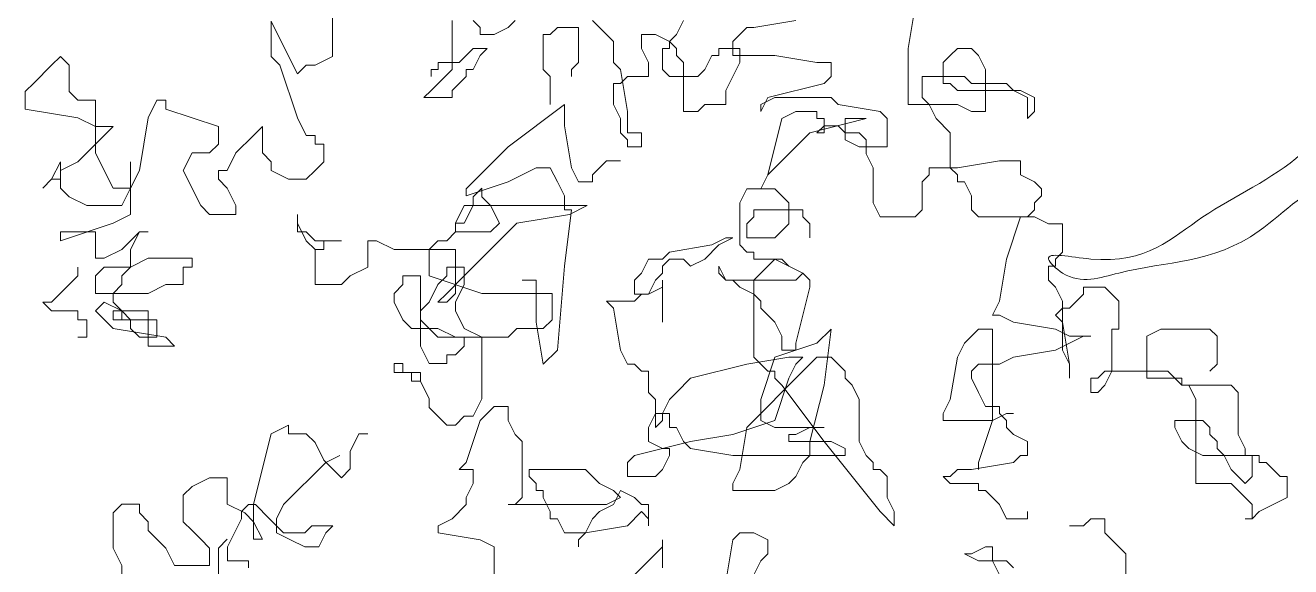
# Model space of a CAD drawing. Extents: x 941299 to 942979, y 2579300 to 2579597.
# Drawn here: x 942278.728 to 942281.085, y 2579505.659 to 2579506.667 of the extents above; entities that cross this region are included whole.
import ezdxf

# ---------------------------------------------------------------- set-up
doc = ezdxf.new("R2010")
doc.units = 0
doc.layers.get('0').update_dxf_attribs({"linetype": 'CONTINUOUS'})

# ---------------------------------------------------------------- blocks, each defined once
blk = doc.blocks.new('tulia')
at = {"color": 3, "lineweight": 0}
for p, q in [((209.2893, 264.2059), (209.337, 263.9197)), ((210.3873, 264.0628), (210.1008, 264.1105)), ((210.8647, 264.1105), (210.9124, 264.0151)), ((211.4376, 264.0628), (211.4853, 264.1105)), ((212.0105, 264.1105), (212.0582, 264.0628)), ((212.2492, 264.0628), (212.2969, 264.1105)), ((212.4401, 264.1105), (212.4401, 263.7766)), ((213.2531, 264.1644), (213.2531, 263.866)), ((213.6114, 263.9854), (213.6711, 264.1047)), ((213.6711, 264.1047), (213.6711, 263.866)), ((210.435, 264.0628), (210.3873, 264.0628)), ((210.4828, 264.0151), (210.435, 264.0628)), ((210.5305, 263.9674), (210.4828, 264.0151)), ((210.9124, 264.0151), (210.9602, 263.9674)), ((210.9602, 263.9674), (211.0557, 264.0151)), ((211.0557, 264.0151), (211.1511, 264.0151)), ((211.1511, 264.0151), (211.1511, 263.9197)), ((211.3421, 263.9674), (211.4376, 264.0628)), ((211.5808, 263.8243), (211.5808, 264.0628)), ((211.5808, 264.0628), (211.724, 264.0628)), ((211.724, 264.0628), (211.7718, 264.0151)), ((211.7718, 264.0151), (211.8195, 264.0151)), ((211.8195, 264.0151), (211.8195, 263.7766)), ((212.0582, 264.0628), (212.1537, 264.0151)), ((212.1537, 264.0151), (212.2492, 264.0151)), ((212.2492, 264.0151), (212.2492, 264.0628)), ((210.5305, 263.872), (210.5305, 263.9674)), ((210.9124, 263.9197), (210.9602, 263.9674)), ((210.9602, 263.9674), (210.9602, 263.9197)), ((211.3421, 263.8243), (211.3421, 263.9674)), ((213.4919, 263.7466), (213.6114, 263.9854)), ((208.8118, 263.7766), (208.8596, 263.872)), ((208.8596, 263.872), (208.9073, 263.9197)), ((208.9073, 263.9197), (209.0028, 263.9197)), ((209.0028, 263.9197), (209.0505, 263.872)), ((209.0505, 263.872), (209.0983, 263.8243)), ((209.337, 263.9197), (209.337, 263.538)), ((209.9576, 263.8243), (210.2441, 263.872)), ((210.2441, 263.872), (210.5305, 263.872)), ((210.626, 263.9197), (210.4828, 263.9197)), ((210.4828, 263.9197), (210.4828, 263.8243)), ((210.626, 263.872), (210.626, 263.9197)), ((210.6737, 263.872), (210.626, 263.872)), ((210.7215, 263.7766), (210.6737, 263.872)), ((210.8647, 263.8243), (210.9124, 263.872)), ((210.9124, 263.872), (210.9124, 263.9197)), ((210.9602, 263.9197), (211.0079, 263.9197)), ((211.0079, 263.9197), (211.0079, 263.7766)), ((211.1511, 263.9197), (211.1034, 263.8243)), ((212.2492, 263.872), (212.2014, 263.9197)), ((212.2014, 263.9197), (212.2969, 263.9197)), ((212.2969, 263.7766), (212.2492, 263.872)), ((212.2969, 263.9197), (212.3447, 263.872)), ((212.3447, 263.872), (212.3924, 263.8243)), ((213.2531, 263.866), (213.3725, 263.8063)), ((213.6711, 263.866), (213.6114, 263.8063)), ((215.0447, 263.8063), (215.1044, 263.866)), ((215.1044, 263.866), (215.1642, 263.8063)), ((208.8118, 263.4903), (208.8118, 263.7766)), ((209.0983, 263.8243), (209.0983, 263.6812)), ((209.8621, 263.7289), (209.8621, 263.8243)), ((209.8621, 263.8243), (209.9576, 263.8243)), ((210.4828, 263.8243), (210.5305, 263.7289)), ((210.7692, 263.7289), (210.7215, 263.7766)), ((210.8647, 263.4903), (210.8647, 263.8243)), ((211.0079, 263.7766), (210.9602, 263.7289)), ((211.1034, 263.8243), (211.1034, 263.7289)), ((211.2466, 263.4903), (211.2944, 263.7766)), ((211.2944, 263.7766), (211.3421, 263.8243)), ((211.6286, 263.7766), (211.5808, 263.8243)), ((211.6286, 263.7289), (211.6286, 263.7766)), ((211.8195, 263.7766), (211.7718, 263.7289)), ((212.3447, 263.7766), (212.2969, 263.7766)), ((212.3447, 263.7289), (212.3447, 263.7766)), ((212.3924, 263.8243), (212.5356, 263.8243)), ((212.4401, 263.7766), (212.4879, 263.7289)), ((212.5356, 263.8243), (212.5356, 263.7766)), ((212.5356, 263.7766), (212.5834, 263.7766)), ((212.5834, 263.7766), (212.5834, 263.7289)), ((213.3725, 263.8063), (213.4322, 263.8063)), ((213.4322, 263.8063), (213.4919, 263.7466)), ((213.6114, 263.8063), (213.4919, 263.4483)), ((215.0447, 263.6273), (215.0447, 263.8063)), ((215.1642, 263.8063), (215.2836, 263.687)), ((208.6209, 263.6335), (208.6686, 263.6812)), ((208.6686, 263.6812), (208.9073, 263.6812)), ((208.9073, 263.6812), (208.9551, 263.7289)), ((208.9551, 263.7289), (209.2415, 263.7289)), ((209.0505, 263.6812), (209.0028, 263.6335)), ((209.0983, 263.6812), (209.0505, 263.6812)), ((209.2415, 263.7289), (209.2415, 263.5858)), ((209.9099, 263.6812), (209.8621, 263.7289)), ((210.2918, 263.5858), (209.9099, 263.6812)), ((210.5305, 263.7289), (210.5783, 263.6335)), ((210.9602, 263.7289), (210.7692, 263.7289)), ((211.1034, 263.7289), (211.2466, 263.7289)), ((211.2466, 263.7289), (211.2944, 263.6812)), ((211.2944, 263.6812), (211.3421, 263.6812)), ((211.3421, 263.6812), (211.3421, 263.538)), ((211.7718, 263.7289), (211.7718, 263.538)), ((212.3924, 263.6812), (212.3447, 263.7289)), ((212.4401, 263.6335), (212.3924, 263.6812)), ((212.4879, 263.7289), (212.5834, 263.6335)), ((215.2836, 263.687), (215.3433, 263.6273)), ((208.4777, 263.5858), (208.5731, 263.6335)), ((208.4777, 263.4903), (208.4777, 263.5858)), ((208.6209, 263.6335), (208.5254, 263.5858)), ((208.5254, 263.5858), (208.5254, 263.4426)), ((208.5731, 263.6335), (208.6209, 263.6335)), ((209.0028, 263.6335), (208.6209, 263.6335)), ((209.2415, 263.5858), (209.1938, 263.538)), ((209.8144, 263.538), (209.8621, 263.5858)), ((209.8621, 263.5858), (210.2441, 263.5858)), ((210.2441, 263.5858), (210.3395, 263.538)), ((210.3395, 263.4903), (210.2918, 263.5858)), ((210.5783, 263.6335), (210.5783, 263.538)), ((212.4401, 263.5858), (212.4401, 263.6335)), ((212.6311, 263.5858), (212.4401, 263.5858)), ((212.5834, 263.6335), (212.6311, 263.5858)), ((214.985, 263.5676), (215.0447, 263.6273)), ((215.3433, 263.6273), (215.3433, 263.5079)), ((209.0028, 263.538), (208.9073, 263.4903)), ((209.337, 263.538), (209.0028, 263.538)), ((209.1938, 263.538), (209.146, 263.4426)), ((209.528, 263.4903), (209.8144, 263.538)), ((210.3395, 263.538), (210.3395, 263.4903)), ((210.5783, 263.538), (210.7215, 263.538)), ((210.7215, 263.538), (210.7692, 263.4903)), ((211.3421, 263.538), (211.2944, 263.4426)), ((211.6763, 263.3949), (211.6763, 263.538)), ((211.6763, 263.538), (212.0582, 263.2518)), ((214.0294, 263.3886), (214.3878, 263.5079)), ((214.3878, 263.5079), (214.3878, 263.5676)), ((214.3878, 263.5676), (214.4475, 263.5676)), ((214.4475, 263.5676), (214.5072, 263.4483)), ((214.8655, 263.2096), (214.8655, 263.5676)), ((214.8655, 263.5676), (214.985, 263.5676)), ((215.3433, 263.5079), (214.985, 263.4483)), ((208.5254, 263.4426), (208.4777, 263.4903)), ((208.9073, 263.4903), (208.8118, 263.4903)), ((209.146, 263.4426), (209.0505, 263.3472)), ((209.4802, 263.4426), (209.528, 263.4903)), ((209.4802, 263.2518), (209.4802, 263.4426)), ((210.0054, 263.3472), (209.6234, 263.4426)), ((209.6234, 263.4426), (209.7667, 263.4426)), ((209.7667, 263.4426), (209.7667, 263.2995)), ((209.9099, 263.3949), (209.9099, 263.4426)), ((209.9099, 263.4426), (209.9576, 263.4426)), ((209.9576, 263.4903), (210.1008, 263.4903)), ((209.9576, 263.4426), (209.9576, 263.4903)), ((210.1008, 263.4903), (210.1963, 263.4426)), ((210.1963, 263.4426), (210.2918, 263.061)), ((210.7692, 263.4903), (210.8647, 263.4903)), ((211.2466, 263.3472), (211.2466, 263.4903)), ((211.2944, 263.4426), (211.2944, 263.3472)), ((213.4919, 263.4483), (213.4322, 263.3289)), ((214.5072, 263.4483), (214.5669, 263.0902)), ((214.985, 263.4483), (214.8655, 263.3886)), ((209.0505, 263.3472), (209.0505, 263.1087)), ((209.6234, 263.2995), (209.6712, 263.3472)), ((209.6712, 263.3472), (209.7667, 263.3472)), ((209.7667, 263.3472), (209.8144, 263.3949)), ((209.8144, 263.3949), (209.9099, 263.3949)), ((209.9099, 263.3949), (209.9099, 263.3472)), ((209.9576, 263.3472), (209.9099, 263.3949)), ((209.9099, 263.3472), (209.9576, 263.3472)), ((210.2918, 263.061), (210.0054, 263.3472)), ((211.1511, 263.2518), (211.1511, 263.3472)), ((211.1511, 263.3472), (211.2466, 263.3472)), ((211.2944, 263.3472), (211.2466, 263.2995)), ((211.6286, 263.1087), (211.6763, 263.3949)), ((213.4322, 263.3289), (213.3725, 263.3289)), ((213.3725, 263.3289), (213.3725, 263.2692)), ((213.7308, 263.2096), (213.7308, 263.3886)), ((213.7308, 263.3886), (213.7906, 263.3289)), ((213.7906, 263.3289), (213.91, 263.2096)), ((214.0294, 263.2692), (214.0294, 263.3886)), ((214.8655, 263.3886), (214.7461, 263.3886)), ((214.7461, 263.3886), (214.8058, 263.3289)), ((214.8058, 263.3289), (214.9253, 263.2096)), ((209.6712, 263.2518), (209.4802, 263.2518)), ((209.6234, 263.2041), (209.6234, 263.2995)), ((209.7667, 263.2995), (209.6712, 263.2518)), ((211.2466, 263.2518), (211.1511, 263.2518)), ((211.2466, 263.2995), (211.2466, 263.2518)), ((212.0582, 263.2518), (212.3447, 262.9656)), ((213.3725, 263.2692), (213.3128, 263.2692)), ((213.3128, 263.2692), (213.3128, 263.1499)), ((214.0892, 263.2096), (214.0294, 263.2692)), ((208.7164, 263.1564), (208.5731, 263.1564)), ((208.5731, 263.1564), (208.5731, 263.061)), ((209.0028, 263.1087), (208.7164, 263.1564)), ((209.5757, 263.1087), (209.6234, 263.2041)), ((211.2944, 263.1564), (211.3898, 263.1564)), ((211.3898, 263.1564), (211.4376, 263.1087)), ((213.6711, 263.1499), (213.7308, 263.2096)), ((213.91, 263.2096), (213.9697, 263.0902)), ((214.2086, 263.2096), (214.0892, 263.2096)), ((214.2683, 263.0902), (214.2086, 263.2096)), ((214.8058, 263.0902), (214.8655, 263.2096)), ((214.9253, 263.2096), (214.985, 263.1499)), ((209.0505, 263.1087), (209.0028, 263.1087)), ((209.0028, 263.061), (209.0505, 263.1087)), ((209.0505, 263.1087), (209.1938, 263.1087)), ((209.1938, 263.1087), (209.1938, 263.061)), ((209.5757, 262.8702), (209.5757, 263.1087)), ((211.4376, 263.1087), (211.4853, 263.061)), ((211.5808, 263.0133), (211.6286, 263.1087)), ((211.7718, 263.1087), (211.724, 263.0133)), ((211.8673, 263.1087), (211.7718, 263.1087)), ((211.9627, 263.061), (211.8673, 263.1087)), ((213.3128, 263.1499), (213.3725, 263.0902)), ((213.3725, 263.0902), (213.4322, 263.0305)), ((213.5517, 263.0305), (213.6711, 263.0902)), ((213.6711, 263.0902), (213.6711, 263.1499)), ((213.9697, 263.0902), (214.0294, 263.0902)), ((214.0294, 263.0902), (214.0294, 263.0305)), ((214.1489, 262.8515), (214.2683, 263.0902)), ((214.5669, 263.0902), (214.6267, 262.9708)), ((214.6267, 262.9708), (214.6267, 263.1499)), ((214.6267, 263.1499), (214.6267, 262.7918)), ((214.7461, 262.9708), (214.8058, 263.0902)), ((214.985, 263.1499), (215.1044, 263.0902)), ((215.1642, 263.0305), (215.1044, 263.1499)), ((215.1044, 263.1499), (215.1044, 262.9708)), ((215.1044, 263.0902), (215.1044, 263.0305)), ((208.4777, 263.0133), (208.4299, 262.9656)), ((208.5731, 263.061), (208.4777, 263.0133)), ((208.9073, 262.9179), (208.9551, 263.0133)), ((208.9551, 263.0133), (209.0028, 263.0133)), ((209.0028, 263.0133), (209.0028, 263.061)), ((209.1938, 263.061), (209.2415, 263.0133)), ((209.2415, 263.0133), (209.2415, 262.8225)), ((210.2918, 263.061), (210.3395, 262.9656)), ((210.3395, 262.9656), (210.2918, 263.061)), ((211.4853, 263.061), (211.4853, 263.0133)), ((211.4853, 263.0133), (211.5808, 263.0133)), ((211.724, 263.0133), (211.6763, 262.9179)), ((212.0582, 263.0133), (211.9627, 263.061)), ((212.3447, 262.9179), (212.0582, 263.0133)), ((213.4322, 263.0305), (213.5517, 263.0305)), ((214.0294, 263.0305), (213.9697, 262.9708)), ((215.1044, 263.0305), (215.1642, 263.0305)), ((215.1642, 263.0305), (215.2239, 262.9708)), ((215.2239, 262.9708), (215.1642, 263.0305)), ((208.4299, 262.9656), (208.4299, 262.9179)), ((208.4299, 262.9179), (208.4777, 262.8702)), ((208.9073, 262.8225), (208.9073, 262.9179)), ((210.1486, 262.8702), (210.1963, 262.9179)), ((210.1963, 262.9179), (210.2441, 262.9656)), ((210.2441, 262.9656), (210.435, 262.9656)), ((210.3395, 262.9656), (210.3873, 262.9656)), ((210.3873, 262.9656), (210.3395, 262.9656)), ((210.435, 262.9656), (210.4828, 262.8702)), ((211.6763, 262.9179), (211.6763, 262.8225)), ((212.1781, 262.8515), (212.2378, 262.9112)), ((212.2378, 262.9112), (212.2378, 262.9708)), ((212.2378, 262.9708), (212.2975, 262.9112)), ((212.2975, 262.9112), (212.2975, 262.8515)), ((212.3447, 262.9656), (212.3447, 262.9179)), ((213.9697, 262.9708), (213.91, 262.8515)), ((214.6267, 262.9708), (214.7461, 262.9708)), ((214.6864, 262.8515), (214.6267, 262.9708)), ((215.0447, 262.9112), (214.9253, 262.8515)), ((215.1044, 262.9708), (215.0447, 262.9112)), ((208.4777, 262.8702), (208.4777, 262.8225)), ((208.4777, 262.8225), (208.5254, 262.7748)), ((208.8596, 262.7748), (208.9073, 262.8225)), ((209.2415, 262.8225), (209.2893, 262.7748)), ((209.528, 262.7748), (209.5757, 262.8702)), ((210.0531, 262.7748), (210.0531, 262.8225)), ((210.0531, 262.8225), (210.3873, 262.8225)), ((210.1486, 262.7271), (210.1486, 262.8702)), ((210.3873, 262.8225), (210.3873, 262.7748)), ((210.4828, 262.8702), (210.4828, 262.584)), ((211.6406, 262.7918), (211.5211, 262.8515)), ((211.5211, 262.8515), (212.3572, 262.8515)), ((211.6763, 262.8225), (211.6286, 262.8225)), ((211.6286, 262.8225), (211.6763, 262.4408)), ((212.1183, 262.7321), (212.1781, 262.8515)), ((212.2975, 262.8515), (212.3572, 262.7321)), ((212.3572, 262.8515), (212.417, 262.7321)), ((213.91, 262.8515), (213.91, 262.7918)), ((214.0892, 262.7918), (214.1489, 262.8515)), ((214.9253, 262.8515), (214.6864, 262.8515)), ((208.2867, 262.5362), (208.2867, 262.7271)), ((208.2867, 262.7271), (208.3822, 262.7271)), ((208.3822, 262.7271), (208.4777, 262.7748)), ((208.4777, 262.7748), (208.5731, 262.7748)), ((208.5254, 262.7748), (208.8596, 262.7748)), ((208.5731, 262.7748), (208.6686, 262.4885)), ((209.2893, 262.7748), (209.528, 262.7748)), ((210.0054, 262.7271), (210.0531, 262.7748)), ((210.0054, 262.6317), (210.0054, 262.7271)), ((210.1963, 262.6794), (210.1486, 262.7271)), ((210.3873, 262.7748), (210.435, 262.7271)), ((210.435, 262.7271), (210.435, 262.6317)), ((211.9989, 262.7321), (211.6406, 262.7918)), ((212.3572, 262.3741), (211.9989, 262.7321)), ((212.1781, 262.6725), (212.1183, 262.7321)), ((212.3572, 262.7321), (212.417, 262.7321)), ((212.417, 262.7321), (212.417, 262.6725)), ((212.417, 262.7321), (212.417, 262.6725)), ((213.4919, 262.7321), (213.4322, 262.6128)), ((213.4919, 262.6725), (213.4919, 262.7918)), ((213.4919, 262.7918), (213.4919, 262.7321)), ((213.91, 262.7918), (214.0892, 262.7918)), ((214.6267, 262.7918), (214.7461, 262.7321)), ((214.7461, 262.7321), (215.1044, 262.6128)), ((210.2441, 262.6317), (210.1963, 262.6794)), ((212.417, 262.6725), (212.1781, 262.6725)), ((212.417, 262.6725), (212.4767, 262.6128)), ((213.3725, 262.6128), (213.4322, 262.6725)), ((213.4322, 262.6725), (213.4919, 262.6725)), ((214.5669, 262.6725), (214.5072, 262.6725)), ((214.5072, 262.6725), (214.5669, 262.6725)), ((214.6864, 262.5531), (214.5669, 262.6725)), ((214.5669, 262.6725), (214.6267, 262.5531)), ((215.1044, 262.6725), (214.8655, 262.6725)), ((214.8655, 262.6725), (214.8655, 262.4934)), ((215.1044, 262.6128), (215.1044, 262.6725)), ((210.435, 262.6317), (210.2441, 262.6317)), ((210.4828, 262.584), (210.435, 262.5362)), ((210.626, 262.584), (210.5305, 262.6317)), ((210.5305, 262.6317), (210.5783, 262.6317)), ((210.5783, 262.6317), (210.6737, 262.584)), ((210.7215, 262.4885), (210.626, 262.584)), ((210.6737, 262.584), (210.9602, 262.5362)), ((212.835, 262.5531), (212.417, 262.5531)), ((212.417, 262.5531), (212.417, 262.2547)), ((212.4767, 262.6128), (212.5364, 262.6128)), ((212.5364, 262.6128), (212.5961, 262.5531)), ((212.5961, 262.5531), (212.5961, 262.3741)), ((212.9545, 262.6128), (212.835, 262.5531)), ((213.0142, 262.6128), (212.9545, 262.6128)), ((213.0142, 262.4338), (213.0142, 262.6128)), ((213.3128, 262.6128), (213.1933, 262.6128)), ((213.1933, 262.6128), (213.3725, 262.6128)), ((213.3128, 262.5531), (213.3128, 262.6128)), ((213.3725, 262.5531), (213.3128, 262.5531)), ((213.4322, 262.6128), (213.3725, 262.5531)), ((213.3725, 262.5531), (213.3725, 262.3144)), ((214.6267, 262.5531), (214.6267, 262.4338)), ((214.8058, 262.4934), (214.6864, 262.5531)), ((208.3344, 262.4885), (208.2867, 262.5362)), ((208.3344, 262.4408), (208.3344, 262.4885)), ((208.6686, 262.4885), (208.7164, 262.2023)), ((210.2441, 262.4885), (210.0531, 262.3931)), ((210.1486, 262.4408), (210.1963, 262.4885)), ((210.1963, 262.4885), (210.2441, 262.4885)), ((210.3873, 262.4885), (210.2441, 262.4885)), ((210.2441, 262.4885), (210.3395, 262.3931)), ((210.435, 262.5362), (210.3873, 262.5362)), ((210.3873, 262.5362), (210.3873, 262.4885)), ((210.817, 262.4408), (210.7215, 262.4885)), ((210.8647, 262.4885), (210.817, 262.4408)), ((210.9602, 262.4885), (210.8647, 262.4885)), ((210.9602, 262.5362), (211.0079, 262.4885)), ((211.0079, 262.4408), (210.9602, 262.4885)), ((211.0079, 262.4885), (211.1034, 262.4885)), ((211.1034, 262.4885), (211.1511, 262.3931)), ((214.2086, 262.4338), (214.2086, 262.4934)), ((214.2086, 262.4934), (214.5072, 262.4934)), ((214.5072, 262.4934), (214.6267, 262.4338)), ((214.8655, 262.4934), (214.8058, 262.4934)), ((208.3822, 262.4408), (208.3344, 262.4408)), ((208.3822, 262.3454), (208.3822, 262.4408)), ((210.0054, 262.3454), (210.0531, 262.3931)), ((210.0531, 262.3931), (210.1486, 262.4408)), ((210.0531, 262.3931), (210.1008, 262.3454)), ((210.3395, 262.3931), (210.3873, 262.3454)), ((210.5783, 262.3454), (210.626, 262.4408)), ((210.626, 262.3931), (210.5783, 262.3454)), ((210.626, 262.4408), (210.626, 262.3931)), ((211.0079, 262.3931), (211.0079, 262.4408)), ((211.0557, 262.3454), (211.0079, 262.3931)), ((211.1511, 262.3931), (211.1989, 262.3454)), ((211.6763, 262.4408), (211.724, 261.8684)), ((212.3572, 262.3144), (212.3572, 262.4338)), ((212.3572, 262.4338), (212.4767, 262.4338)), ((212.4767, 262.4338), (212.4767, 262.3741)), ((213.1336, 262.3741), (213.0142, 262.4338)), ((214.2683, 262.4338), (214.2086, 262.4338)), ((214.2683, 262.3144), (214.2683, 262.4338)), ((214.6267, 262.4338), (214.8058, 262.4338)), ((214.6267, 262.4338), (214.6864, 262.3741)), ((214.8058, 262.4338), (214.8655, 262.3741)), ((214.985, 262.4338), (214.985, 262.3741)), ((207.9525, 262.25), (208.0003, 262.2977)), ((208.0003, 262.2977), (208.1435, 262.2977)), ((208.1435, 262.2977), (208.1435, 262.25)), ((208.2867, 262.2023), (208.3344, 262.2977)), ((208.3344, 262.2977), (208.3822, 262.3454)), ((210.0054, 262.2977), (210.0054, 262.3454)), ((210.1008, 261.9161), (210.0054, 262.2977)), ((210.1008, 262.3454), (210.5783, 262.3454)), ((210.3873, 262.3454), (210.3873, 261.8207)), ((210.4828, 262.2977), (210.3873, 262.25)), ((210.5305, 262.3454), (210.4828, 262.2977)), ((210.5783, 262.3454), (210.5305, 262.3454)), ((211.0079, 262.2977), (211.0079, 262.3454)), ((211.0079, 262.3454), (211.0079, 262.0592)), ((211.1034, 262.25), (211.0079, 262.2977)), ((211.1034, 262.25), (211.0557, 262.3454)), ((211.1989, 262.3454), (211.1989, 262.25)), ((211.8673, 262.0592), (211.8673, 262.3454)), ((211.8673, 262.3454), (211.9627, 262.3454)), ((212.5961, 262.3741), (212.2378, 262.2547)), ((212.4767, 262.2547), (212.3572, 262.3741)), ((212.417, 262.195), (212.3572, 262.3144)), ((212.4767, 262.3741), (212.5364, 262.3144)), ((212.5364, 262.3144), (212.5961, 262.195)), ((212.6558, 261.8967), (212.6558, 262.3741)), ((212.6558, 262.3741), (212.7753, 262.3741)), ((212.7753, 262.3741), (212.7753, 262.3144)), ((212.7753, 262.3144), (212.835, 262.2547)), ((213.1933, 262.3144), (213.1336, 262.3741)), ((213.3725, 262.3144), (213.1933, 262.3144)), ((214.3878, 262.3144), (214.2683, 262.3144)), ((214.5072, 262.2547), (214.3878, 262.3144)), ((214.6864, 262.3741), (214.6864, 262.3144)), ((214.6864, 262.3144), (214.7461, 262.2547)), ((214.8655, 262.3741), (214.8655, 262.2547)), ((214.985, 262.3741), (215.0447, 262.3144)), ((215.0447, 262.3144), (215.1642, 262.195)), ((207.9048, 262.2023), (207.9525, 262.25)), ((208.1435, 262.25), (208.239, 262.1546)), ((210.3873, 262.25), (210.3395, 262.2023)), ((211.1511, 262.25), (211.1034, 262.25)), ((211.1989, 262.25), (211.1034, 262.25)), ((211.1989, 262.2023), (211.1511, 262.25)), ((212.2378, 262.2547), (211.76, 262.2547)), ((211.76, 262.2547), (211.76, 262.0757)), ((212.417, 262.2547), (212.4767, 262.195)), ((212.5364, 262.195), (212.4767, 262.2547)), ((212.835, 262.2547), (212.835, 262.195)), ((214.8655, 262.2547), (214.5072, 262.2547)), ((214.7461, 262.2547), (214.7461, 262.195)), ((207.9048, 262.0115), (207.9048, 262.2023)), ((208.239, 262.1546), (208.2867, 262.1546)), ((208.2867, 261.8684), (208.2867, 262.2023)), ((208.2867, 262.1546), (208.3344, 262.1069)), ((208.7164, 262.2023), (208.7641, 262.1069)), ((210.3395, 262.1546), (210.2441, 262.0592)), ((210.3395, 262.2023), (210.3395, 262.1546)), ((211.3898, 262.2023), (211.1989, 262.2023)), ((211.2944, 261.8684), (211.3421, 262.1546)), ((211.3421, 262.1546), (211.3898, 262.2023)), ((212.3572, 262.016), (212.417, 262.1354)), ((212.417, 262.1354), (212.417, 262.195)), ((212.4767, 262.195), (212.5364, 262.195)), ((212.5961, 262.195), (212.6558, 262.1354)), ((212.6558, 262.1354), (212.6558, 262.0757)), ((212.835, 262.195), (212.7753, 262.0757)), ((214.5072, 261.8967), (214.5072, 262.1354)), ((214.5072, 262.1354), (214.7461, 262.1354)), ((214.6864, 262.1354), (214.6267, 262.0757)), ((214.7461, 262.195), (214.6864, 262.1354)), ((214.6864, 262.1354), (214.8058, 262.195)), ((214.6864, 262.0757), (214.6864, 262.1354)), ((214.8655, 262.1354), (214.7461, 262.016)), ((214.7461, 262.1354), (214.7461, 262.0757)), ((214.8058, 262.195), (214.8655, 262.1354)), ((215.1642, 262.1354), (214.985, 262.1354)), ((214.985, 262.1354), (214.985, 262.0757)), ((215.1642, 262.195), (215.2239, 262.195)), ((215.2239, 262.195), (215.1642, 262.1354)), ((208.2867, 262.0592), (208.239, 261.773)), ((208.3344, 262.1069), (208.2867, 262.0592)), ((208.6209, 262.0592), (208.3344, 262.0115)), ((208.7164, 262.1069), (208.6209, 262.0592)), ((208.7641, 262.1069), (208.7164, 262.1069)), ((210.2441, 262.0592), (210.1963, 261.9638)), ((211.0079, 262.0592), (211.0079, 262.1069)), ((211.76, 262.0757), (211.8197, 262.016)), ((211.8195, 261.773), (211.8673, 262.0592)), ((212.6558, 262.0757), (212.5961, 262.016)), ((212.7753, 262.0757), (212.7156, 262.016)), ((214.6267, 262.0757), (214.4475, 262.0757)), ((214.4475, 262.0757), (214.4475, 261.9563)), ((214.6267, 262.016), (214.6267, 262.0757)), ((214.6267, 262.0757), (214.6864, 262.0757)), ((214.7461, 262.0757), (214.6864, 262.0757)), ((214.985, 262.0757), (214.9253, 262.0757)), ((214.9253, 262.0757), (214.9253, 261.9563)), ((207.2364, 261.9638), (207.2841, 262.0115)), ((207.2364, 261.773), (207.2364, 261.9638)), ((207.2841, 262.0115), (207.6183, 262.0115)), ((207.6183, 262.0115), (207.7138, 261.9638)), ((207.7138, 261.9638), (207.7138, 261.6776)), ((207.9525, 262.0115), (207.9048, 262.0115)), ((207.9525, 261.7253), (207.9525, 262.0115)), ((208.239, 261.9638), (208.0957, 261.9638)), ((208.0957, 261.9638), (208.1435, 261.9638)), ((208.1435, 261.9638), (208.239, 261.9161)), ((208.3344, 262.0115), (208.239, 261.9638)), ((208.7641, 261.773), (208.7641, 262.0115)), ((208.7641, 262.0115), (208.8596, 262.0115)), ((208.8596, 262.0115), (208.9073, 261.9638)), ((208.9073, 261.9638), (208.9551, 261.9161)), ((209.9099, 261.6299), (209.8621, 262.0115)), ((209.8621, 262.0115), (209.9576, 261.9161)), ((210.1963, 261.9638), (210.1963, 261.8684)), ((211.8197, 262.016), (211.9989, 262.016)), ((211.9989, 262.016), (212.0586, 261.9563)), ((212.0586, 261.9563), (212.2378, 261.9563)), ((212.2378, 261.9563), (212.3572, 262.016)), ((212.417, 261.9563), (212.2378, 261.9563)), ((212.2378, 261.9563), (212.2378, 261.5386)), ((212.5364, 261.9563), (212.3572, 261.9563)), ((212.3572, 261.9563), (212.3572, 261.8967)), ((212.5364, 262.016), (212.417, 261.9563)), ((212.5961, 262.016), (212.5364, 261.9563)), ((212.7156, 262.016), (212.5364, 262.016)), ((214.3878, 261.9563), (214.328, 261.8967)), ((214.7461, 262.016), (214.3878, 261.9563)), ((214.4475, 261.9563), (214.5669, 261.9563)), ((214.5669, 261.9563), (214.6267, 262.016)), ((214.9253, 261.9563), (214.985, 261.9563)), ((208.239, 261.9161), (208.3344, 261.8684)), ((208.239, 261.773), (208.2867, 261.8684)), ((208.3344, 261.8684), (208.6209, 261.8207)), ((208.9551, 261.9161), (209.0028, 261.8207)), ((209.9576, 261.9161), (210.2441, 261.8207)), ((210.1008, 261.8684), (210.1008, 261.9161)), ((210.1963, 261.8684), (210.1008, 261.8684)), ((211.2466, 261.773), (211.2944, 261.8684)), ((211.724, 261.8684), (211.8195, 261.773)), ((212.3572, 261.8967), (212.417, 261.837)), ((212.5961, 261.7773), (212.6558, 261.8967)), ((214.328, 261.8967), (214.5072, 261.8967)), ((208.6209, 261.8207), (208.7164, 261.773)), ((209.0028, 261.8207), (209.0505, 261.5344)), ((209.8144, 261.773), (209.8621, 261.8207)), ((209.8621, 261.8207), (209.9576, 261.8207)), ((209.9576, 261.8207), (210.0531, 261.7253)), ((210.1008, 261.773), (210.0531, 261.8207)), ((210.0531, 261.8207), (210.1486, 261.8207)), ((210.1486, 261.8207), (210.435, 261.773)), ((210.2441, 261.8207), (210.3395, 261.5344)), ((210.3873, 261.8207), (210.3395, 261.773)), ((212.417, 261.837), (212.4767, 261.837)), ((212.4767, 261.837), (212.4767, 261.7773)), ((212.4767, 261.7773), (212.5961, 261.7773)), ((212.7753, 261.7176), (212.7753, 261.7773)), ((212.7753, 261.7773), (212.835, 261.7773)), ((212.835, 261.7773), (212.835, 261.7176)), ((207.2841, 261.7253), (207.2364, 261.773)), ((207.5228, 261.6776), (207.5706, 261.7253)), ((207.5706, 261.7253), (208.0003, 261.7253)), ((208.0003, 261.6299), (207.9525, 261.7253)), ((208.0003, 261.7253), (208.048, 261.6776)), ((208.239, 261.773), (208.239, 261.6776)), ((208.239, 261.6776), (208.239, 261.773)), ((208.7164, 261.773), (208.7641, 261.773)), ((208.7641, 261.3913), (208.7641, 261.773)), ((208.7641, 261.773), (208.8596, 261.773)), ((208.8596, 261.773), (208.9073, 261.7253)), ((208.9073, 261.7253), (208.9073, 261.6776)), ((209.7667, 261.7253), (209.8144, 261.773)), ((209.7667, 261.6776), (209.7667, 261.7253)), ((210.0531, 261.7253), (210.435, 261.3436)), ((210.1486, 261.6776), (210.1008, 261.773)), ((210.2918, 261.7253), (210.2441, 261.7253)), ((210.2441, 261.7253), (210.2441, 261.6776)), ((210.3395, 261.773), (210.2918, 261.7253)), ((210.435, 261.773), (210.817, 261.6776)), ((211.1034, 261.5822), (211.1034, 261.7253)), ((211.1034, 261.7253), (211.1511, 261.7253)), ((211.1511, 261.7253), (211.1989, 261.773)), ((211.1989, 261.773), (211.2466, 261.773)), ((212.6558, 261.658), (212.6558, 261.7176)), ((212.6558, 261.7176), (212.7753, 261.7176)), ((212.835, 261.7176), (212.7156, 261.7176)), ((212.7156, 261.7176), (212.7156, 261.658)), ((207.1409, 261.6299), (207.0932, 261.5822)), ((207.4751, 261.6299), (207.1409, 261.6299)), ((207.3796, 261.5344), (207.4274, 261.6299)), ((207.4274, 261.6299), (207.4751, 261.6299)), ((207.5228, 261.6776), (207.4751, 261.6299)), ((207.4751, 261.6299), (207.4751, 261.6776)), ((207.4751, 261.6776), (207.5228, 261.6776)), ((207.7138, 261.6776), (207.5228, 261.6776)), ((208.048, 261.5822), (208.0003, 261.6299)), ((208.048, 261.6776), (208.0957, 261.6776)), ((208.0957, 261.6776), (208.0957, 261.5822)), ((208.9073, 261.6776), (208.8596, 261.5822)), ((209.6712, 261.5344), (209.7189, 261.6299)), ((209.7189, 261.6299), (209.7667, 261.6776)), ((210.1963, 261.6299), (209.9099, 261.2482)), ((210.0054, 261.2482), (209.9099, 261.6299)), ((210.2441, 261.3913), (210.1486, 261.6776)), ((210.2441, 261.6776), (210.1963, 261.6299)), ((210.817, 261.6776), (210.9124, 261.5822)), ((212.5961, 261.5386), (212.6558, 261.658)), ((212.7156, 261.658), (212.6558, 261.658)), ((207.0932, 261.5822), (207.0932, 261.2959)), ((207.3796, 260.962), (207.3796, 261.5344)), ((208.0957, 261.5822), (208.048, 261.5822)), ((208.8596, 261.5822), (208.8118, 261.4867)), ((209.0505, 261.5344), (209.0983, 261.439)), ((209.6712, 261.2482), (209.6712, 261.5344)), ((210.3395, 261.5344), (210.3395, 261.3913)), ((210.9124, 261.5822), (210.9602, 261.5344)), ((210.9602, 261.5344), (211.0079, 261.439)), ((211.0557, 261.5344), (211.1034, 261.5822)), ((211.0557, 261.3436), (211.0557, 261.5344)), ((212.2378, 261.5386), (212.2975, 261.4193)), ((212.5961, 261.4789), (212.5961, 261.5386)), ((208.6686, 261.439), (208.6209, 261.439)), ((208.6209, 261.439), (208.6686, 261.439)), ((208.7641, 261.3913), (208.6686, 261.439)), ((208.6686, 261.439), (208.7641, 261.3913)), ((208.7164, 261.439), (208.6686, 261.3913)), ((208.8118, 261.4867), (208.7164, 261.4867)), ((208.7164, 261.4867), (208.7164, 261.439)), ((209.0983, 261.439), (209.0983, 261.3913)), ((210.9602, 261.3436), (210.9602, 261.439)), ((210.9602, 261.439), (211.0557, 261.439)), ((211.0079, 261.439), (211.0079, 261.3913)), ((211.0557, 261.439), (211.1034, 261.3436)), ((212.0582, 261.3913), (212.0582, 261.4867)), ((212.0582, 261.4867), (212.1537, 261.4867)), ((212.1537, 261.4867), (212.2492, 261.3913)), ((212.5364, 261.4193), (212.5961, 261.4789)), ((207.2841, 261.3436), (207.3319, 261.3913)), ((207.3319, 261.3913), (207.5228, 261.3913)), ((207.5228, 261.3913), (207.5228, 261.3436)), ((208.6686, 261.3913), (208.6686, 261.3436)), ((209.0983, 261.3913), (208.7641, 261.3913)), ((208.7641, 261.3913), (208.8596, 261.1051)), ((208.8596, 261.1051), (208.7641, 261.3913)), ((210.3395, 261.3913), (210.2441, 261.3436)), ((210.5305, 261.2959), (210.2441, 261.3913)), ((211.0079, 261.3913), (211.0557, 261.3436)), ((212.0105, 261.2959), (212.0582, 261.3913)), ((212.2492, 261.3913), (212.3447, 261.1051)), ((212.2975, 261.4193), (212.3572, 261.4193)), ((212.3572, 261.4193), (212.417, 261.3596)), ((212.417, 261.3596), (212.4767, 261.3596)), ((212.4767, 261.3596), (212.5364, 261.4193)), ((213.5517, 261.2999), (213.5517, 261.3596)), ((213.5517, 261.3596), (213.6711, 261.2999)), ((207.0932, 261.2959), (207.0454, 261.2005)), ((207.2364, 261.2482), (207.2841, 261.2959)), ((207.2841, 261.2959), (207.2841, 261.3436)), ((207.5228, 261.3436), (207.4751, 261.2482)), ((208.6209, 261.2959), (208.5254, 261.2482)), ((208.6686, 261.3436), (208.6209, 261.2959)), ((210.2441, 261.3436), (209.9099, 261.3436)), ((209.9099, 261.3436), (210.0054, 261.3436)), ((210.0054, 261.3436), (210.1008, 261.2959)), ((210.1008, 261.2959), (210.1486, 261.2959)), ((210.1486, 261.2959), (210.1486, 261.2482)), ((210.435, 261.3436), (210.4828, 261.0574)), ((210.817, 261.2482), (210.5305, 261.2959)), ((210.8647, 261.2482), (210.9124, 261.3436)), ((210.9124, 261.3436), (210.9602, 261.3436)), ((211.1034, 261.3436), (211.1034, 261.2482)), ((211.9627, 261.2482), (212.0105, 261.2959)), ((213.0142, 261.2999), (213.0739, 261.2999)), ((213.0739, 261.2999), (213.1336, 261.1805)), ((213.3725, 261.2402), (213.4322, 261.2999)), ((213.4322, 261.2999), (213.5517, 261.2999)), ((213.6711, 261.2999), (213.7906, 260.8225)), ((207.0454, 261.2005), (207.0454, 261.1528)), ((207.1887, 261.1528), (207.2364, 261.2005)), ((207.2364, 261.2005), (207.2364, 261.2482)), ((207.4274, 261.2005), (207.3319, 261.1528)), ((207.4751, 261.2482), (207.4274, 261.2005)), ((208.5254, 261.2482), (208.5254, 261.1528)), ((209.9099, 261.2482), (209.528, 260.7712)), ((209.6234, 261.1528), (209.6712, 261.2482)), ((209.8621, 261.2482), (209.7667, 261.2005)), ((209.7667, 261.2005), (209.7667, 261.1528)), ((210.1486, 261.2482), (209.8621, 261.2482)), ((210.0054, 261.1528), (210.0054, 261.2482)), ((210.5305, 261.1528), (210.817, 261.2005)), ((210.817, 261.2005), (210.8647, 261.2482)), ((211.1989, 261.1528), (210.817, 261.2482)), ((211.0079, 261.2005), (210.9602, 261.2005)), ((210.9602, 261.2005), (210.9602, 261.1528)), ((211.1034, 261.2482), (211.0079, 261.2005)), ((211.9627, 260.8666), (211.9627, 261.2482)), ((213.1336, 261.1805), (213.1336, 261.0612)), ((213.3128, 261.1209), (213.3725, 261.2402)), ((206.9022, 261.1051), (206.8067, 261.0097)), ((206.95, 261.1051), (206.9022, 261.1051)), ((207.3319, 261.1528), (206.95, 261.1528)), ((206.95, 261.1528), (206.95, 261.1051)), ((207.0454, 261.1528), (206.9977, 261.1528)), ((206.9977, 261.1528), (206.9977, 261.0097)), ((207.1409, 261.0574), (207.1887, 261.1528)), ((208.5254, 261.1528), (208.5731, 261.1528)), ((208.5731, 261.1528), (208.6209, 261.1051)), ((208.6209, 261.1051), (208.9073, 261.0574)), ((208.8596, 261.1051), (208.8596, 261.0574)), ((208.8596, 261.0574), (208.8596, 261.1051)), ((209.5757, 261.1051), (209.6234, 261.1528)), ((209.5757, 261.0574), (209.5757, 261.1051)), ((209.7667, 261.1528), (210.5305, 261.1528)), ((210.0531, 261.1051), (210.0054, 261.1528)), ((210.1008, 261.0097), (210.0531, 261.1051)), ((210.9602, 261.1528), (211.0079, 261.0574)), ((211.2466, 261.1051), (211.1989, 261.1528)), ((211.2466, 261.0097), (211.2466, 261.1051)), ((212.3447, 261.1051), (212.3924, 261.0574)), ((213.204, 261.1528), (213.2995, 261.1051)), ((213.2531, 261.0612), (213.3128, 261.1209)), ((213.2995, 261.1051), (213.5859, 260.8189)), ((206.8067, 261.0097), (206.759, 261.0097)), ((206.759, 261.0097), (206.759, 260.8666)), ((206.9977, 261.0097), (207.0454, 260.962)), ((207.0454, 260.962), (207.0932, 261.0097)), ((207.0932, 261.0097), (207.1409, 261.0574)), ((208.9073, 261.0574), (209.0028, 261.0574)), ((209.0028, 261.0574), (209.0505, 261.0097)), ((209.0505, 261.0097), (209.0983, 261.0097)), ((209.0983, 261.0097), (209.0505, 260.962)), ((209.4802, 261.0097), (209.528, 261.0574)), ((209.4802, 260.8666), (209.4802, 261.0097)), ((209.528, 261.0574), (209.5757, 261.0574)), ((210.1486, 260.962), (210.1008, 261.0097)), ((210.4828, 261.0574), (210.5305, 260.962)), ((211.0079, 261.0574), (211.0557, 261.0097)), ((211.0557, 261.0097), (211.2466, 261.0097)), ((211.5331, 261.0574), (211.4376, 260.962)), ((211.915, 261.0574), (211.5331, 261.0574)), ((211.8673, 260.962), (211.915, 261.0097)), ((211.915, 261.0097), (211.915, 261.0574)), ((212.3924, 261.0574), (212.2969, 261.0574)), ((212.2969, 261.0574), (212.2969, 260.962)), ((213.1336, 261.0612), (213.1933, 261.0015)), ((213.1933, 261.0015), (213.2531, 261.0612)), ((213.9697, 260.8225), (213.9697, 261.0015)), ((213.9697, 261.0015), (214.0892, 261.0015)), ((214.0892, 261.0015), (214.2086, 260.9418)), ((207.0454, 260.8666), (207.1409, 260.962)), ((207.1409, 260.962), (207.3796, 260.962)), ((209.0505, 260.962), (208.8596, 260.962)), ((208.8596, 260.962), (208.8596, 260.9143)), ((210.2441, 260.9143), (210.1486, 260.962)), ((210.5305, 260.962), (210.5305, 260.9143)), ((211.4376, 260.962), (211.3421, 260.9143)), ((211.8673, 260.9143), (211.8673, 260.962)), ((212.2969, 260.962), (212.3447, 260.8666)), ((214.2086, 260.9418), (214.2683, 260.8822)), ((206.759, 260.8666), (206.8545, 260.8189)), ((206.9977, 260.8189), (207.0454, 260.8666)), ((208.8118, 260.9143), (208.7164, 260.8189)), ((208.8596, 260.9143), (208.8118, 260.9143)), ((209.4325, 260.7712), (209.4802, 260.8666)), ((210.5305, 260.9143), (210.2441, 260.9143)), ((211.1989, 260.8666), (211.1511, 260.8189)), ((211.2944, 260.9143), (211.1989, 260.8666)), ((211.3421, 260.8189), (211.2944, 260.9143)), ((211.3421, 260.9143), (211.2944, 260.8666)), ((211.2944, 260.8666), (211.3898, 260.8189)), ((211.7718, 260.7712), (211.8195, 260.8666)), ((211.8195, 260.8666), (211.8195, 260.9143)), ((211.8195, 260.9143), (211.8673, 260.9143)), ((212.0105, 260.8189), (211.9627, 260.8666)), ((212.3447, 260.8666), (212.3447, 260.8189)), ((214.2683, 260.8822), (214.2683, 260.7031)), ((206.8545, 260.8189), (206.95, 260.7712)), ((206.95, 260.7712), (206.9977, 260.7235)), ((206.9977, 260.7235), (206.9977, 260.8189)), ((208.5254, 260.7235), (208.5254, 260.7712)), ((208.7164, 260.8189), (208.6686, 260.7235)), ((209.528, 260.7712), (209.4325, 260.6758)), ((209.4325, 260.6758), (209.4325, 260.7712)), ((211.1511, 260.8189), (211.1034, 260.8189)), ((211.1034, 260.8189), (211.1034, 260.6758)), ((211.1034, 260.7235), (211.1511, 260.7712)), ((211.1511, 260.7712), (211.2466, 260.6758)), ((211.4376, 260.7712), (211.3421, 260.8189)), ((211.3898, 260.8189), (212.0582, 260.8189)), ((211.4853, 260.7235), (211.4376, 260.7712)), ((211.7718, 260.7235), (211.7718, 260.7712)), ((212.0582, 260.8189), (212.0105, 260.8189)), ((212.3447, 260.8189), (212.4401, 260.7235)), ((213.5859, 260.8189), (213.6337, 260.7235)), ((213.6814, 260.7235), (213.7769, 260.8189)), ((213.7769, 260.8189), (213.8246, 260.8189)), ((213.7906, 260.8225), (213.7906, 260.5838)), ((213.7906, 260.7031), (213.8503, 260.7628)), ((213.8246, 260.8189), (213.8724, 260.7712)), ((213.8503, 260.7628), (213.9697, 260.8225)), ((213.8724, 260.7712), (213.8724, 260.7235)), ((214.5072, 260.7031), (214.5669, 260.7628)), ((214.5669, 260.7628), (214.5669, 260.8225)), ((214.5669, 260.8225), (214.6864, 260.8225)), ((214.6864, 260.8225), (214.7461, 260.7628)), ((214.7461, 260.7628), (214.7461, 260.5241)), ((206.9977, 260.7235), (207.0454, 260.7235)), ((207.0454, 260.7235), (206.9977, 260.7235)), ((208.0957, 260.7235), (208.0003, 260.7235)), ((208.0003, 260.7235), (208.0003, 260.6281)), ((208.1435, 260.6758), (208.0957, 260.7235)), ((208.239, 260.6758), (208.1435, 260.6758)), ((208.6686, 260.7235), (208.5254, 260.7235)), ((211.1034, 260.6758), (211.1034, 260.7235)), ((211.2466, 260.6758), (211.5331, 260.6281)), ((211.5331, 260.6281), (211.4853, 260.7235)), ((211.6763, 260.6281), (211.724, 260.7235)), ((211.724, 260.7235), (211.7718, 260.7235)), ((212.4401, 260.7235), (212.5356, 260.6758)), ((212.5356, 260.6758), (212.5356, 260.6281)), ((213.2995, 260.6281), (213.2517, 260.6758)), ((213.2517, 260.6758), (213.395, 260.6758)), ((213.395, 260.6758), (213.4427, 260.6281)), ((213.5859, 260.6281), (213.6814, 260.7235)), ((213.6337, 260.7235), (213.6337, 260.6281)), ((213.7308, 260.5838), (213.7906, 260.7031)), ((213.8724, 260.7235), (213.9201, 260.6281)), ((214.2683, 260.7031), (214.2086, 260.6435)), ((214.5072, 260.6435), (214.5072, 260.7031)), ((208.0003, 260.6281), (207.9048, 260.5326)), ((210.2918, 260.5803), (210.3873, 260.6281)), ((210.2918, 260.4849), (210.2918, 260.5803)), ((210.3873, 260.6281), (210.4828, 260.6281)), ((210.4828, 260.6281), (210.5305, 260.5803)), ((210.5305, 260.5803), (210.5783, 260.2941)), ((211.0079, 260.5326), (211.0079, 260.5803)), ((211.0079, 260.5803), (211.0079, 260.3895)), ((211.5808, 260.5803), (211.5331, 260.6281)), ((211.5331, 260.6281), (211.6763, 260.6281)), ((211.5808, 260.5326), (211.5808, 260.5803)), ((212.2492, 260.5803), (212.1537, 260.5326)), ((212.5356, 260.6281), (212.2492, 260.5803)), ((213.3472, 260.5326), (213.2995, 260.6281)), ((213.4427, 260.6281), (213.5859, 260.6281)), ((213.5382, 260.5803), (213.4427, 260.5326)), ((213.6337, 260.6281), (213.5382, 260.5803)), ((213.7906, 260.5838), (213.7308, 260.5838)), ((213.9201, 260.6281), (213.9678, 260.5326)), ((214.0294, 260.5241), (213.9697, 260.5838)), ((213.9697, 260.5838), (214.0294, 260.5241)), ((214.1489, 260.5838), (214.0892, 260.5241)), ((214.2086, 260.6435), (214.1489, 260.5838)), ((214.3878, 260.5241), (214.4475, 260.5838)), ((214.4475, 260.5838), (214.5072, 260.6435)), ((207.9048, 260.5326), (207.857, 260.4849)), ((207.857, 260.4849), (207.857, 260.2941)), ((208.7641, 260.4372), (208.7641, 260.5326)), ((208.7641, 260.5326), (208.8118, 260.5326)), ((208.8118, 260.5326), (208.9073, 260.4849)), ((208.9551, 260.4849), (208.8596, 260.4372)), ((208.9073, 260.4849), (208.9551, 260.4849)), ((210.3395, 260.4372), (210.2918, 260.4849)), ((211.2944, 260.2464), (211.0079, 260.5326)), ((212.1537, 260.5326), (212.1537, 260.3418)), ((213.4427, 260.5326), (213.3472, 260.5326)), ((213.9678, 260.5326), (213.9678, 260.4372)), ((214.0294, 260.3451), (214.0294, 260.5241)), ((214.0294, 260.5241), (214.0294, 259.629)), ((214.0892, 260.5241), (214.0892, 260.4047)), ((214.328, 260.4047), (214.3878, 260.5241)), ((214.7461, 260.5241), (214.6864, 260.4047)), ((208.6686, 260.4372), (208.6209, 260.3895)), ((208.8596, 260.4372), (208.6686, 260.4372)), ((208.7164, 260.3418), (208.7641, 260.4372)), ((210.3873, 260.3418), (210.3395, 260.4372)), ((213.9678, 260.4372), (213.8246, 260.4372)), ((213.8246, 260.4372), (213.8246, 260.3895)), ((214.0892, 260.4047), (214.328, 260.4047)), ((214.6864, 260.4047), (214.6864, 260.3451))]:
    blk.add_line(p, q, dxfattribs=at)
at = {"color": 34, "lineweight": 0}
blk.add_spline([(201.8417, 268.7379), (201.8417, 268.2608), (202.0804, 267.593), (202.5101, 266.9251), (202.5578, 266.1141), (202.5101, 265.6848), (202.9875, 265.3031), (203.2739, 264.9215), (203.5126, 265.3031), (204.3242, 265.6371), (204.9448, 265.7802), (205.5177, 265.4939), (206.0906, 265.3985), (206.1861, 264.8261), (206.0906, 264.2059), (206.3293, 263.6335), (206.6635, 263.2041), (207.3319, 262.7748), (208.0957, 262.4885), (208.3822, 262.4885), (208.2867, 262.3931), (207.9048, 262.3931), (206.95, 262.6794), (206.4725, 262.9656), (206.2338, 262.584), (205.8519, 261.8684), (205.6132, 261.2482), (205.47, 260.7235), (205.6132, 260.151), (205.6132, 259.674), (205.47, 259.3877), (205.3268, 259.0538), (205.47, 259.8648), (205.3745, 260.2941), (205.2313, 260.962), (205.4222, 261.5344), (205.8519, 262.3454), (206.1861, 262.8702), (206.1384, 263.2518), (205.7087, 263.7766), (205.3745, 264.2059), (205.4222, 264.5876), (205.3268, 265.0169), (204.8971, 265.1123), (204.181, 265.0646), (203.7991, 264.6353), (203.6081, 263.9197), (203.7036, 263.6335), (203.5604, 263.538), (203.083, 263.1087), (203.083, 262.7271), (203.7513, 262.0115), (204.6107, 261.6776), (205.47, 261.3913), (206.2816, 261.2005), (206.6158, 260.9143), (206.5203, 260.9143), (206.1384, 261.1051), (205.6132, 261.2482), (204.8494, 261.3436), (204.1332, 261.5822), (203.3694, 261.8207), (203.0352, 262.2023), (202.8442, 262.5362), (202.6533, 262.4885), (202.4146, 262.25), (202.0804, 261.9638), (202.0804, 261.5822), (202.0327, 261.3913), (201.8417, 261.439), (201.6985, 261.5822), (201.6985, 261.9638), (201.8894, 262.4408), (202.1759, 262.9179), (202.5101, 263.3949), (202.701, 263.7289), (202.8442, 264.0151), (202.701, 264.4444), (202.1281, 264.9692), (201.8894, 265.8279), (201.7462, 266.0187), (201.2211, 265.7802), (200.9346, 266.0187), (200.5527, 266.1618), (200.6959, 266.2572), (200.7914, 266.3526), (200.7437, 266.5912), (200.9824, 266.6866), (201.3643, 266.448), (201.9372, 266.4003), (202.0804, 266.5435), (201.9372, 267.1159), (201.6985, 267.4976), (201.3643, 267.4498), (200.8391, 267.4498), (200.4095, 267.7838), (199.9798, 268.0223), (200.0753, 268.1654), (200.3617, 268.1177), (200.5527, 267.9269), (201.1733, 267.7361), (201.3643, 267.8315), (201.5552, 267.9269), (201.3643, 268.3085), (201.412, 268.9764), (201.6507, 268.881), (201.8894, 268.9764), (201.8894, 268.6902), (201.9372, 268.1654), (202.0327, 267.9269), (202.1281, 267.4976), (202.3668, 267.2113), (202.5101, 266.9251)], degree=3, dxfattribs=at)
blk = doc.blocks.new('tuli')
at = {"color": 3}
blk.add_blockref('tulia', (-25.9976, 9.2058), dxfattribs=at)

msp = doc.modelspace()

# ---------------------------------------------------------------- block references
at = {"color": 1, "lineweight": 0, "xscale": -0.2738191591342911, "yscale": 0.2738191592507064, "zscale": 0.2738191591392415}
msp.add_blockref('tuli', (942330.57403, 2579431.83659), dxfattribs=at)

doc.saveas('drawing.dxf')
